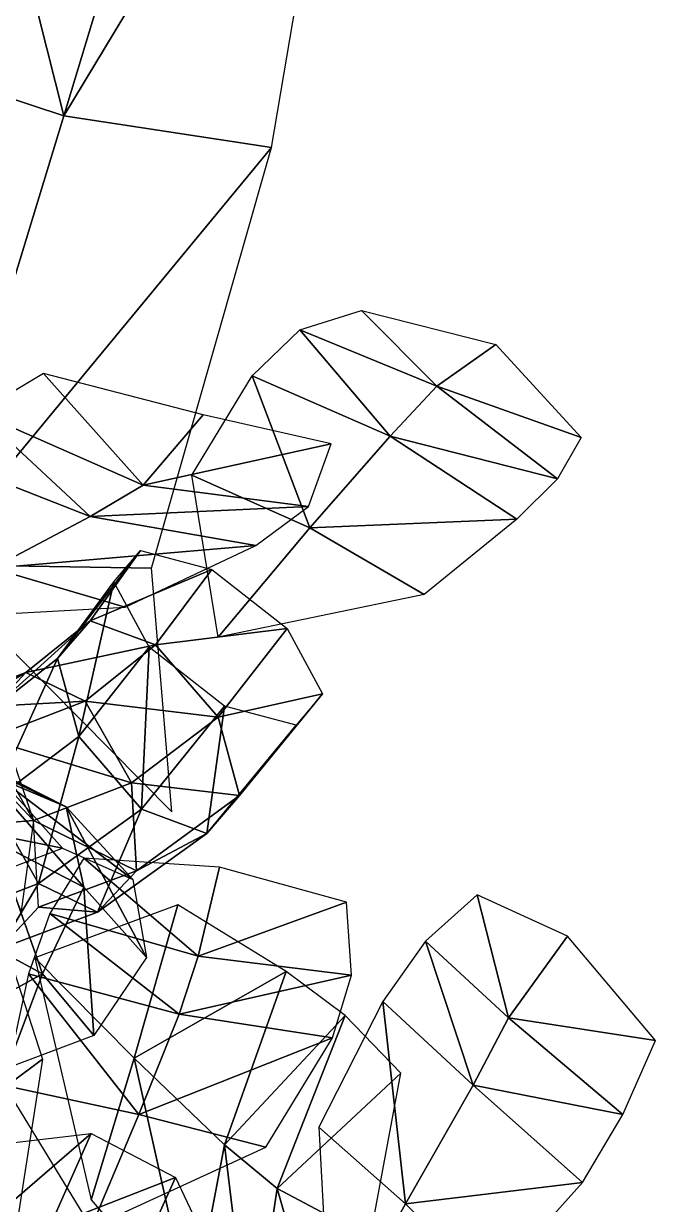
# Model space of a CAD drawing. Extents: x -6.8 to 6.8, y -29 to 29.
# Drawn here: x 0.348 to 1.605, y 15.244 to 17.594 of the extents above; entities that cross this region are included whole.
import ezdxf

# ---------------------------------------------------------------- set-up
doc = ezdxf.new("R2010")
doc.units = 0

msp = doc.modelspace()

# ---------------------------------------------------------------- linework, layer by layer
at = {"layer": 'flower_stems1', "color": 3}
for points in [[(0.41503, 16.32983, -2.78491), (0.58007, 16.54479, -2.70245), (0.48004, 16.40484, -2.62243)], [(0.41503, 16.32983, -2.78491), (0.52752, 16.48254, -2.87493), (0.58007, 16.54479, -2.70245)], [(0.48004, 16.40484, -2.62243), (0.58007, 16.54479, -2.70245), (0.72253, 16.50732, -2.57995)], [(0.48004, 16.40484, -2.62243), (0.72253, 16.50732, -2.57995), (0.61004, 16.35729, -2.49243)], [(0.61004, 16.35729, -2.49243), (0.72253, 16.50732, -2.57995), (0.87255, 16.38983, -2.58245)], [(0.45758, 16.1748, -2.88745), (0.52752, 16.48254, -2.87493), (0.41503, 16.32983, -2.78491)], [(0.45758, 16.1748, -2.88745), (0.59777, 16.35229, -2.99743), (0.52752, 16.48254, -2.87493)], [(0.27502, 16.21954, -2.68243), (0.41503, 16.32983, -2.78491), (0.48004, 16.40484, -2.62243)], [(0.27502, 16.21954, -2.68243), (0.48004, 16.40484, -2.62243), (0.35253, 16.3023, -2.52746)], [(0.35253, 16.3023, -2.52746), (0.48004, 16.40484, -2.62243), (0.61004, 16.35729, -2.49243)], [(0.61004, 16.35729, -2.49243), (0.87255, 16.38983, -2.58245), (0.73504, 16.21307, -2.47241)], [(0.73504, 16.21307, -2.47241), (0.87255, 16.38983, -2.58245), (0.94256, 16.25982, -2.70495)], [(0.35253, 16.3023, -2.52746), (0.61004, 16.35729, -2.49243), (0.47003, 16.24481, -2.38995)], [(0.47003, 16.24481, -2.38995), (0.61004, 16.35729, -2.49243), (0.73504, 16.21307, -2.47241)], [(0.58258, 16.02984, -2.86993), (0.59777, 16.35229, -2.99743), (0.45758, 16.1748, -2.88745)], [(0.58258, 16.02984, -2.86993), (0.74755, 16.2348, -2.99743), (0.59777, 16.35229, -2.99743)], [(0.28503, 16.04479, -2.76245), (0.41503, 16.32983, -2.78491), (0.27502, 16.21954, -2.68243)], [(0.28503, 16.04479, -2.76245), (0.45758, 16.1748, -2.88745), (0.41503, 16.32983, -2.78491)], [(0.08129, 16.14483, -2.54718), (0.35253, 16.3023, -2.52746), (0.15753, 16.22808, -2.39245)], [(0.08129, 16.14483, -2.54718), (0.27502, 16.21954, -2.68243), (0.35253, 16.3023, -2.52746)], [(0.15753, 16.22808, -2.39245), (0.35253, 16.3023, -2.52746), (0.47003, 16.24481, -2.38995)], [(0.15753, 16.22808, -2.39245), (0.47003, 16.24481, -2.38995), (0.27502, 16.16979, -2.25244)], [(0.27502, 16.16979, -2.25244), (0.47003, 16.24481, -2.38995), (0.56256, 16.08233, -2.34741)], [(0.47003, 16.24481, -2.38995), (0.73504, 16.21307, -2.47241), (0.56256, 16.08233, -2.34741)], [(0.73504, 16.21307, -2.47241), (0.94256, 16.25982, -2.70495), (0.77752, 16.05731, -2.57495)], [(0.77752, 16.05731, -2.57495), (0.94256, 16.25982, -2.70495), (0.89007, 16.19732, -2.87744)], [(0.71252, 15.98181, -2.73992), (0.74755, 16.2348, -2.99743), (0.58258, 16.02984, -2.86993)], [(0.71252, 15.98181, -2.73992), (0.89007, 16.19732, -2.87744), (0.74755, 16.2348, -2.99743)], [(0.56256, 16.08233, -2.34741), (0.73504, 16.21307, -2.47241), (0.77752, 16.05731, -2.57495)], [(0.77752, 16.05731, -2.57495), (0.89007, 16.19732, -2.87744), (0.71252, 15.98181, -2.73992)], [(0.12506, 16.1798, -2.43493), (0.43255, 16.03479, -2.52496), (0.24505, 16.12982, -2.2962)], [(0.12506, 16.1798, -2.43493), (0.30255, 16.08984, -2.65246), (0.43255, 16.03479, -2.52496)], [(0.21252, 16.1723, -2.21246), (0.31005, 16.1773, -2.27746), (0.36755, 16.00732, -2.20996)], [(0.21252, 16.1723, -2.21246), (0.36755, 16.00732, -2.20996), (0.27008, 15.99981, -2.14495)], [(0.27502, 16.16979, -2.25244), (0.56256, 16.08233, -2.34741), (0.36755, 16.00732, -2.20996)], [(0.37756, 15.88232, -2.71997), (0.45758, 16.1748, -2.88745), (0.28503, 16.04479, -2.76245)], [(0.37756, 15.88232, -2.71997), (0.58258, 16.02984, -2.86993), (0.45758, 16.1748, -2.88745)], [(0.24505, 16.12982, -2.2962), (0.43255, 16.03479, -2.52496), (0.46752, 15.87481, -2.42742)], [(0.24505, 16.12982, -2.2962), (0.46752, 15.87481, -2.42742), (0.29254, 15.96533, -2.20996)], [(0.15002, 16.00732, -2.73492), (0.42504, 15.95233, -2.87744), (0.30255, 16.08984, -2.65246)], [(0.30255, 16.08984, -2.65246), (0.42504, 15.95233, -2.87744), (0.56506, 15.88983, -2.76245)], [(0.30255, 16.08984, -2.65246), (0.56506, 15.88983, -2.76245), (0.43255, 16.03479, -2.52496)], [(0.36755, 16.00732, -2.20996), (0.56256, 16.08233, -2.34741), (0.57257, 15.90728, -2.42742)], [(0.56256, 16.08233, -2.34741), (0.77752, 16.05731, -2.57495), (0.57257, 15.90728, -2.42742)], [(0.57257, 15.90728, -2.42742), (0.77752, 16.05731, -2.57495), (0.71252, 15.98181, -2.73992)], [(0.18255, 15.80731, -2.58245), (0.37756, 15.88232, -2.71997), (0.28503, 16.04479, -2.76245)], [(0.49505, 15.82482, -2.58245), (0.58258, 16.02984, -2.86993), (0.37756, 15.88232, -2.71997)], [(0.43255, 16.03479, -2.52496), (0.59228, 15.7348, -2.65246), (0.46752, 15.87481, -2.42742)], [(0.43255, 16.03479, -2.52496), (0.56506, 15.88983, -2.76245), (0.59228, 15.7348, -2.65246)], [(0.49505, 15.82482, -2.58245), (0.71252, 15.98181, -2.73992), (0.58258, 16.02984, -2.86993)], [(0.15002, 16.00732, -2.73492), (0.25256, 15.88732, -2.92742), (0.42504, 15.95233, -2.87744)], [(0.27008, 15.99981, -2.14495), (0.36755, 16.00732, -2.20996), (0.34307, 15.82733, -2.26495)], [(0.36755, 16.00732, -2.20996), (0.57257, 15.90728, -2.42742), (0.37756, 15.83483, -2.28991)], [(0.57257, 15.90728, -2.42742), (0.71252, 15.98181, -2.73992), (0.49505, 15.82482, -2.58245)], [(0.29254, 15.96533, -2.20996), (0.38507, 15.70233, -2.41741), (0.23754, 15.78228, -2.23242)], [(0.29254, 15.96533, -2.20996), (0.46752, 15.87481, -2.42742), (0.38507, 15.70233, -2.41741)], [(0.37756, 15.83483, -2.28991), (0.57257, 15.90728, -2.42742), (0.49505, 15.82482, -2.58245)], [(0.30004, 15.75231, -2.44494), (0.37756, 15.88232, -2.71997), (0.18255, 15.80731, -2.58245)], [(0.30004, 15.75231, -2.44494), (0.49505, 15.82482, -2.58245), (0.37756, 15.88232, -2.71997)], [(0.46752, 15.87481, -2.42742), (0.48754, 15.57983, -2.60992), (0.38507, 15.70233, -2.41741)], [(0.46752, 15.87481, -2.42742), (0.59228, 15.7348, -2.65246), (0.48754, 15.57983, -2.60992)], [(0.37756, 15.83483, -2.28991), (0.49505, 15.82482, -2.58245), (0.30004, 15.75231, -2.44494)], [(0.23754, 15.78228, -2.23242), (0.38507, 15.70233, -2.41741), (0.23504, 15.61981, -2.50244)], [(0.38507, 15.70233, -2.41741), (0.31506, 15.51483, -2.65991), (0.23504, 15.61981, -2.50244)], [(0.38507, 15.70233, -2.41741), (0.48754, 15.57983, -2.60992), (0.31506, 15.51483, -2.65991)], [(0.22753, 15.16479, 1.34503), (0.48254, 15.38482, 1.20721), (0.40002, 15.19982, 1.42004)], [(0.22753, 15.16479, 1.34503), (0.31256, 15.3648, 1.12255), (0.48254, 15.38482, 1.20721)], [(0.40002, 15.19982, 1.42004), (0.48254, 15.38482, 1.20721), (0.65002, 15.2973, 1.19805)], [(0.40002, 15.19982, 1.42004), (0.65002, 15.2973, 1.19805), (0.58007, 15.14233, 1.38006)], [(0.58007, 15.14233, 1.38006), (0.65002, 15.2973, 1.19805), (0.72003, 15.14984, 1.10003)]]:
    msp.add_3dface(points, dxfattribs=at)
at = {"layer": 'flowers0', "color": 1}
for points in [[(1.17004, 16.87231, -3.18493), (0.89752, 16.98431, -3.32244), (1.02008, 17.02233, -3.41741)], [(1.17004, 16.87231, -3.18493), (1.02008, 17.02233, -3.41741), (1.28753, 16.95483, -3.32745)], [(0.80255, 16.89233, -3.22741), (0.89752, 16.98431, -3.32244), (1.07757, 16.77233, -3.10241)], [(1.07757, 16.77233, -3.10241), (0.89752, 16.98431, -3.32244), (1.17004, 16.87231, -3.18493)], [(1.28753, 16.95483, -3.32745), (1.45758, 16.76983, -3.22741), (1.17004, 16.87231, -3.18493)], [(0.58581, 16.6748, -4.34497), (0.38757, 16.89733, -4.58996), (0.25756, 16.81982, -4.49243)], [(0.70507, 16.81481, -4.51495), (0.38757, 16.89733, -4.58996), (0.58581, 16.6748, -4.34497)], [(0.68255, 16.69482, -3.03491), (0.80255, 16.89233, -3.22741), (0.91754, 16.58984, -2.95245)], [(0.80255, 16.89233, -3.22741), (1.07757, 16.77233, -3.10241), (0.91754, 16.58984, -2.95245)], [(1.17004, 16.87231, -3.18493), (1.41003, 16.68731, -3.11993), (1.07757, 16.77233, -3.10241)], [(1.17004, 16.87231, -3.18493), (1.45758, 16.76983, -3.22741), (1.41003, 16.68731, -3.11993)], [(0.48004, 16.6123, -4.18743), (0.25756, 16.81982, -4.49243), (0.15502, 16.7398, -4.35742)], [(0.58581, 16.6748, -4.34497), (0.25756, 16.81982, -4.49243), (0.48004, 16.6123, -4.18743)], [(0.58581, 16.6748, -4.34497), (0.96002, 16.75732, -4.26495), (0.70507, 16.81481, -4.51495)], [(0.58581, 16.6748, -4.34497), (0.91503, 16.63232, -4.11242), (0.96002, 16.75732, -4.26495)], [(1.07757, 16.77233, -3.10241), (1.32904, 16.60729, -3.02496), (0.91754, 16.58984, -2.95245)], [(1.07757, 16.77233, -3.10241), (1.41003, 16.68731, -3.11993), (1.32904, 16.60729, -3.02496)], [(0.48004, 16.6123, -4.18743), (0.15502, 16.7398, -4.35742), (0.28503, 16.50982, -3.90991)], [(0.73504, 16.37231, -2.78991), (0.68255, 16.69482, -3.03491), (0.91754, 16.58984, -2.95245)], [(0.48004, 16.6123, -4.18743), (0.91503, 16.63232, -4.11242), (0.58581, 16.6748, -4.34497)], [(0.81005, 16.5548, -3.95745), (0.91503, 16.63232, -4.11242), (0.48004, 16.6123, -4.18743)], [(0.81005, 16.5548, -3.95745), (0.48004, 16.6123, -4.18743), (0.28503, 16.50982, -3.90991)], [(0.91754, 16.58984, -2.95245), (1.32904, 16.60729, -3.02496), (1.14508, 16.45733, -2.86743)], [(0.91754, 16.58984, -2.95245), (1.14508, 16.45733, -2.86743), (0.73504, 16.37231, -2.78991)], [(0.55004, 16.43231, -3.71746), (0.81005, 16.5548, -3.95745), (0.28503, 16.50982, -3.90991)], [(0.05505, 16.40484, -3.58245), (0.55004, 16.43231, -3.71746), (0.28503, 16.50982, -3.90991)], [(0.69506, 15.7373, 0.53753), (0.46752, 15.93231, 0.47003), (0.40002, 15.82232, 0.52758)], [(0.73754, 15.91479, 0.45031), (0.46752, 15.93231, 0.47003), (0.69506, 15.7373, 0.53753)], [(0.69506, 15.7373, 0.53753), (0.99005, 15.84478, 0.57257), (0.73754, 15.91479, 0.45031)], [(0.19006, 15.38732, 1.87506), (0.27752, 15.8648, 1.68756), (0.38507, 15.53228, 1.63006)], [(0.56756, 15.53479, -3.06994), (0.65502, 15.83984, -3.20745), (0.37005, 15.73455, -2.76995)], [(0.56756, 15.53479, -3.06994), (0.87005, 15.70733, -3.45495), (0.65502, 15.83984, -3.20745)], [(0.69506, 15.7373, 0.53753), (1.00006, 15.69982, 0.64257), (0.99005, 15.84478, 0.57257)], [(1.31256, 15.6148, 1.46258), (1.25006, 15.8598, 1.63757), (1.14752, 15.76733, 1.67254)], [(1.43005, 15.77734, 1.4533), (1.25006, 15.8598, 1.63757), (1.31256, 15.6148, 1.46258)], [(0.65753, 15.62231, 0.64007), (0.40002, 15.82232, 0.52758), (0.35754, 15.70233, 0.60754)], [(0.69506, 15.7373, 0.53753), (0.40002, 15.82232, 0.52758), (0.65753, 15.62231, 0.64007)], [(1.31256, 15.6148, 1.46258), (1.60504, 15.56982, 1.35253), (1.43005, 15.77734, 1.4533)], [(1.24255, 15.48083, 1.51007), (1.14752, 15.76733, 1.67254), (1.06256, 15.64733, 1.70178)], [(1.31256, 15.6148, 1.46258), (1.14752, 15.76733, 1.67254), (1.24255, 15.48083, 1.51007)], [(0.37005, 15.73455, -2.76995), (0.48254, 15.25231, -2.90496), (0.56756, 15.53479, -3.06994)], [(0.65753, 15.62231, 0.64007), (1.00006, 15.69982, 0.64257), (0.69506, 15.7373, 0.53753)], [(0.57714, 15.4223, 0.82507), (0.35754, 15.70233, 0.60754), (0.31005, 15.48028, 0.77758)], [(0.65753, 15.62231, 0.64007), (0.35754, 15.70233, 0.60754), (0.57714, 15.4223, 0.82507)], [(0.74755, 15.3623, -3.32495), (0.87005, 15.70733, -3.45495), (0.56756, 15.53479, -3.06994)], [(0.96252, 15.57482, 0.73754), (1.00006, 15.69982, 0.64257), (0.65753, 15.62231, 0.64007)], [(0.74755, 15.3623, -3.32495), (0.98754, 15.61981, -3.57244), (0.87005, 15.70733, -3.45495)], [(1.10754, 15.24481, 1.60003), (1.06256, 15.64733, 1.70178), (0.93505, 15.39733, 1.75506)], [(1.24255, 15.48083, 1.51007), (1.06256, 15.64733, 1.70178), (1.10754, 15.24481, 1.60003)], [(0.96252, 15.57482, 0.73754), (0.65753, 15.62231, 0.64007), (0.57714, 15.4223, 0.82507)], [(0.85253, 15.27484, -3.46746), (0.98754, 15.61981, -3.57244), (0.74755, 15.3623, -3.32495)], [(0.85253, 15.27484, -3.46746), (1.09857, 15.50482, -3.65496), (0.98754, 15.61981, -3.57244)], [(1.24255, 15.48083, 1.51007), (1.54003, 15.4223, 1.33258), (1.31256, 15.6148, 1.46258)], [(1.31256, 15.6148, 1.46258), (1.54003, 15.4223, 1.33258), (1.60504, 15.56982, 1.35253)], [(0.82952, 15.35729, 0.89758), (0.96252, 15.57482, 0.73754), (0.57714, 15.4223, 0.82507)], [(0.48254, 15.25231, -2.90496), (0.68255, 15.01983, -3.12243), (0.56756, 15.53479, -3.06994)], [(0.68255, 15.01983, -3.12243), (0.74755, 15.3623, -3.32495), (0.56756, 15.53479, -3.06994)], [(0.19006, 15.38732, 1.87506), (0.38507, 15.53228, 1.63006), (0.30505, 15.01733, 1.73504)], [(1.03753, 15.1773, -3.60742), (1.09857, 15.50482, -3.65496), (0.85253, 15.27484, -3.46746)], [(0.57714, 15.4223, 0.82507), (0.31005, 15.48028, 0.77758), (0.48254, 15.19732, 1.04504)], [(1.46002, 15.28729, 1.37005), (1.24255, 15.48083, 1.51007), (1.10754, 15.24481, 1.60003)], [(1.46002, 15.28729, 1.37005), (1.54003, 15.4223, 1.33258), (1.24255, 15.48083, 1.51007)], [(0.48254, 15.19732, 1.04504), (0.82952, 15.35729, 0.89758), (0.57714, 15.4223, 0.82507)], [(1.10754, 15.24481, 1.60003), (0.93505, 15.39733, 1.75506), (0.95758, 14.97583, 1.71508)], [(0.68255, 15.01983, -3.12243), (0.80004, 14.9298, -3.25744), (0.74755, 15.3623, -3.32495)], [(0.74755, 15.3623, -3.32495), (0.80004, 14.9298, -3.25744), (0.85253, 15.27484, -3.46746)], [(1.27252, 15.07733, 1.47003), (1.46002, 15.28729, 1.37005), (1.10754, 15.24481, 1.60003)], [(0.85253, 15.27484, -3.46746), (0.80004, 14.9298, -3.25744), (0.95758, 14.90484, -3.38244)], [(0.85253, 15.27484, -3.46746), (0.95758, 14.90484, -3.38244), (1.03753, 15.1773, -3.60742)], [(0.95758, 14.97583, 1.71508), (1.27252, 15.07733, 1.47003), (1.10754, 15.24481, 1.60003)]]:
    msp.add_3dface(points, dxfattribs=at)
at = {"layer": 'leaves2', "color": 3}
for points in [[(0.42755, 17.40979, 0.45581), (0.12005, 18.62731, 1.35003), (-0.07995, 17.57733, 1.43756)], [(0.12005, 18.62731, 1.35003), (0.42755, 17.40979, 0.45581), (0.73004, 18.40979, 0.46752)], [(0.42755, 17.40979, 0.45581), (1.01757, 18.38732, -0.67242), (0.73004, 18.40979, 0.46752)], [(0.84082, 17.34729, -0.74993), (1.01757, 18.38732, -0.67242), (0.42755, 17.40979, 0.45581)], [(-0.07995, 17.57733, 1.43756), (0.15502, 16.51733, 0.44506), (0.42755, 17.40979, 0.45581)], [(0.15502, 16.51733, 0.44506), (0.84082, 17.34729, -0.74993), (0.42755, 17.40979, 0.45581)], [(0.15502, 16.51733, 0.44506), (0.60253, 16.50982, -0.60491), (0.84082, 17.34729, -0.74993)], [(0.15502, 16.51733, 0.44506), (0.64257, 16.02484, -0.00994), (0.60253, 16.50982, -0.60491)]]:
    msp.add_3dface(points, dxfattribs=at)

doc.saveas('drawing.dxf')
